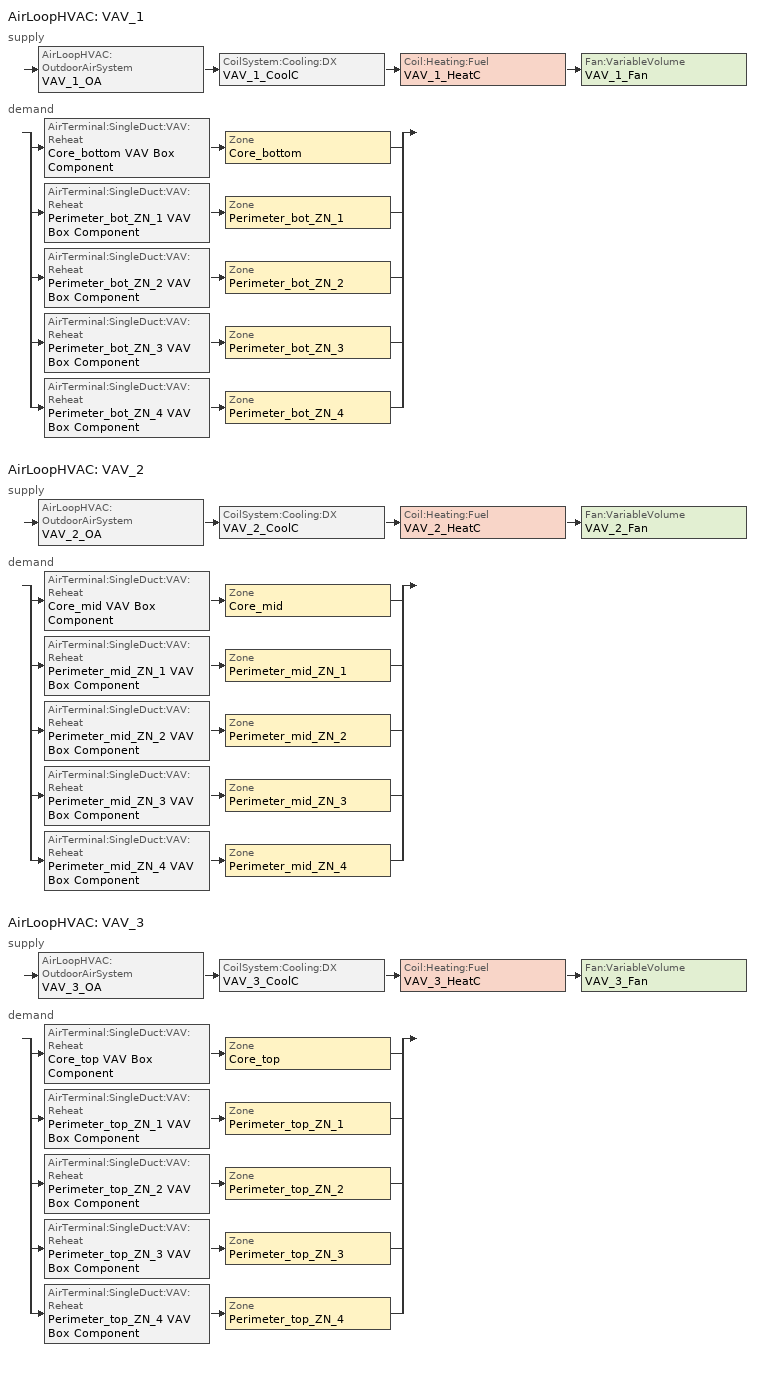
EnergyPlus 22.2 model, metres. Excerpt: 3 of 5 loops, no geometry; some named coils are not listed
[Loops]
AirLoopHVAC 'VAV_1'
 supply: AirLoopHVAC:OutdoorAirSystem 'VAV_1_OA' > CoilSystem:Cooling:DX 'VAV_1_CoolC' > Coil:Heating:Fuel 'VAV_1_HeatC' > Fan:VariableVolume 'VAV_1_Fan'
 demand: split
  | AirTerminal:SingleDuct:VAV:Reheat 'Core_bottom VAV Box Component' > Zone 'Core_bottom'
  | AirTerminal:SingleDuct:VAV:Reheat 'Perimeter_bot_ZN_1 VAV Box Component' > Zone 'Perimeter_bot_ZN_1'
  | AirTerminal:SingleDuct:VAV:Reheat 'Perimeter_bot_ZN_2 VAV Box Component' > Zone 'Perimeter_bot_ZN_2'
  | AirTerminal:SingleDuct:VAV:Reheat 'Perimeter_bot_ZN_3 VAV Box Component' > Zone 'Perimeter_bot_ZN_3'
  | AirTerminal:SingleDuct:VAV:Reheat 'Perimeter_bot_ZN_4 VAV Box Component' > Zone 'Perimeter_bot_ZN_4'
AirLoopHVAC 'VAV_2'
 supply: AirLoopHVAC:OutdoorAirSystem 'VAV_2_OA' > CoilSystem:Cooling:DX 'VAV_2_CoolC' > Coil:Heating:Fuel 'VAV_2_HeatC' > Fan:VariableVolume 'VAV_2_Fan'
 demand: split
  | AirTerminal:SingleDuct:VAV:Reheat 'Core_mid VAV Box Component' > Zone 'Core_mid'
  | AirTerminal:SingleDuct:VAV:Reheat 'Perimeter_mid_ZN_1 VAV Box Component' > Zone 'Perimeter_mid_ZN_1'
  | AirTerminal:SingleDuct:VAV:Reheat 'Perimeter_mid_ZN_2 VAV Box Component' > Zone 'Perimeter_mid_ZN_2'
  | AirTerminal:SingleDuct:VAV:Reheat 'Perimeter_mid_ZN_3 VAV Box Component' > Zone 'Perimeter_mid_ZN_3'
  | AirTerminal:SingleDuct:VAV:Reheat 'Perimeter_mid_ZN_4 VAV Box Component' > Zone 'Perimeter_mid_ZN_4'
AirLoopHVAC 'VAV_3'
 supply: AirLoopHVAC:OutdoorAirSystem 'VAV_3_OA' > CoilSystem:Cooling:DX 'VAV_3_CoolC' > Coil:Heating:Fuel 'VAV_3_HeatC' > Fan:VariableVolume 'VAV_3_Fan'
 demand: split
  | AirTerminal:SingleDuct:VAV:Reheat 'Core_top VAV Box Component' > Zone 'Core_top'
  | AirTerminal:SingleDuct:VAV:Reheat 'Perimeter_top_ZN_1 VAV Box Component' > Zone 'Perimeter_top_ZN_1'
  | AirTerminal:SingleDuct:VAV:Reheat 'Perimeter_top_ZN_2 VAV Box Component' > Zone 'Perimeter_top_ZN_2'
  | AirTerminal:SingleDuct:VAV:Reheat 'Perimeter_top_ZN_3 VAV Box Component' > Zone 'Perimeter_top_ZN_3'
  | AirTerminal:SingleDuct:VAV:Reheat 'Perimeter_top_ZN_4 VAV Box Component' > Zone 'Perimeter_top_ZN_4'
[AirLoopHVAC] Design supply air flow rate=Autosize
VAV_1; VAV_2; VAV_3
[AirTerminal:SingleDuct:VAV:Reheat] Availability schedule=ALWAYS_ON; Constant minimum air flow fraction=0.3; Convergence tolerance=0.001; Damper heating action=Normal; Maximum air flow rate=Autosize; Maximum flow fraction during reheat=Autosize; Maximum flow per zone floor area during reheat=Autosize; Maximum hot water or steam flow rate=Autosize; Minimum hot water or steam flow rate=0; Zone minimum air flow input method=Constant
Name | Reheat coil
Core_bottom VAV Box Component | Core_bottom VAV Box Reheat Coil
Core_mid VAV Box Component | Core_mid VAV Box Reheat Coil
Core_top VAV Box Component | Core_top VAV Box Reheat Coil
Perimeter_bot_ZN_1 VAV Box Component | Perimeter_bot_ZN_1 VAV Box Reheat Coil
Perimeter_bot_ZN_2 VAV Box Component | Perimeter_bot_ZN_2 VAV Box Reheat Coil
Perimeter_bot_ZN_3 VAV Box Component | Perimeter_bot_ZN_3 VAV Box Reheat Coil
Perimeter_bot_ZN_4 VAV Box Component | Perimeter_bot_ZN_4 VAV Box Reheat Coil
Perimeter_mid_ZN_1 VAV Box Component | Perimeter_mid_ZN_1 VAV Box Reheat Coil
Perimeter_mid_ZN_2 VAV Box Component | Perimeter_mid_ZN_2 VAV Box Reheat Coil
Perimeter_mid_ZN_3 VAV Box Component | Perimeter_mid_ZN_3 VAV Box Reheat Coil
Perimeter_mid_ZN_4 VAV Box Component | Perimeter_mid_ZN_4 VAV Box Reheat Coil
Perimeter_top_ZN_1 VAV Box Component | Perimeter_top_ZN_1 VAV Box Reheat Coil
Perimeter_top_ZN_2 VAV Box Component | Perimeter_top_ZN_2 VAV Box Reheat Coil
Perimeter_top_ZN_3 VAV Box Component | Perimeter_top_ZN_3 VAV Box Reheat Coil
Perimeter_top_ZN_4 VAV Box Component | Perimeter_top_ZN_4 VAV Box Reheat Coil
[Coil:Cooling:DX:SingleSpeed] 2023 rated evaporator fan power per volume flow rate=934.4; Availability schedule=ALWAYS_ON; Energy input ratio function of flow fraction curve=CoolCStandard10Ton_EIRFFF; Energy input ratio function of temperature curve=CoolCStandard10Ton_EIRFT; Gross rated sensible heat ratio=Autosize; Gross rated total cooling capacity=Autosize; Part load fraction correlation curve=CoolCStandard10Ton_PLR; Rated air flow rate=Autosize; Total cooling capacity function of flow fraction curve=CoolCStandard10Ton_CapFF; Total cooling capacity function of temperature curve=CoolCStandard10Ton_CapFT
Name | Gross rated cooling cop
VAV_1_CoolC DXCoil | 3.76819
VAV_2_CoolC DXCoil | 3.86224
VAV_3_CoolC DXCoil | 3.806
[Coil:Heating:Fuel] Availability schedule=ALWAYS_ON; Burner efficiency=0.8; Fuel type=NaturalGas; Nominal capacity=Autosize
VAV_1_HeatC; VAV_2_HeatC; VAV_3_HeatC
[CoilSystem:Cooling:DX] Availability schedule=ALWAYS_ON
Name | Cooling coil
VAV_1_CoolC | VAV_1_CoolC DXCoil
VAV_2_CoolC | VAV_2_CoolC DXCoil
VAV_3_CoolC | VAV_3_CoolC DXCoil
[Controller:OutdoorAir] Economizer control action type=ModulateFlow; Economizer control type=DifferentialDryBulb; Economizer maximum limit dry bulb temperature=28; Economizer maximum limit enthalpy=64000; Economizer minimum limit dry bulb temperature=-100; Lockout type=NoLockout; Maximum outdoor air flow rate=Autosize; Minimum limit type=FixedMinimum; Minimum outdoor air flow rate=Autosize; Minimum outdoor air schedule=MinOA_MotorizedDamper_Sched
VAV_1_OA_Controller; VAV_2_OA_Controller; VAV_3_OA_Controller
[DesignSpecification:OutdoorAir] Outdoor air flow per person=0.01; Outdoor air method=Flow/Person
SZ DSOA Core_bottom; SZ DSOA Core_mid; SZ DSOA Core_top; SZ DSOA Perimeter_bot_ZN_1; SZ DSOA Perimeter_bot_ZN_2; SZ DSOA Perimeter_bot_ZN_3; SZ DSOA Perimeter_bot_ZN_4; SZ DSOA Perimeter_mid_ZN_1; SZ DSOA Perimeter_mid_ZN_2; SZ DSOA Perimeter_mid_ZN_3; SZ DSOA Perimeter_mid_ZN_4; SZ DSOA Perimeter_top_ZN_1; SZ DSOA Perimeter_top_ZN_2; SZ DSOA Perimeter_top_ZN_3; SZ DSOA Perimeter_top_ZN_4
[Fan:VariableVolume] Availability schedule=HVACOperationSchd; End use subcategory=Fan Energy; Fan power coefficient 1=0.0407599; Fan power coefficient 2=0.088045; Fan power coefficient 3=-0.0729261; Fan power coefficient 4=0.94374; Fan power coefficient 5=0; Fan power minimum air flow rate=0; Fan power minimum flow rate input method=FixedFlowRate; Fan total efficiency=0.5915; Maximum flow rate=Autosize; Motor efficiency=0.91; Motor in airstream fraction=1; Pressure rise=1109.648
VAV_1_Fan; VAV_2_Fan; VAV_3_Fan
[SetpointManager:MixedAir] Control variable=Temperature
Name | Setpoint node or nodelist
VAV_1_CoolC SAT Manager | VAV_1_CoolC-VAV_1_HeatCNode
VAV_1_HeatC MixedAir Manager | VAV_1_HeatC-VAV_1_FanNode
VAV_1_OAMixed Air Temp Manager | VAV_1_OA-VAV_1_CoolCNode
VAV_2_CoolC SAT Manager | VAV_2_CoolC-VAV_2_HeatCNode
VAV_2_HeatC MixedAir Manager | VAV_2_HeatC-VAV_2_FanNode
VAV_2_OAMixed Air Temp Manager | VAV_2_OA-VAV_2_CoolCNode
VAV_3_CoolC SAT Manager | VAV_3_CoolC-VAV_3_HeatCNode
VAV_3_HeatC MixedAir Manager | VAV_3_HeatC-VAV_3_FanNode
VAV_3_OAMixed Air Temp Manager | VAV_3_OA-VAV_3_CoolCNode
[SetpointManager:Scheduled] Control variable=Temperature; Schedule=Seasonal-Reset-Supply-Air-Temp-Sch
Name | Setpoint node or nodelist
VAV_1 SAT setpoint | VAV_1 Supply Equipment Outlet Node
VAV_2 SAT setpoint | VAV_2 Supply Equipment Outlet Node
VAV_3 SAT setpoint | VAV_3 Supply Equipment Outlet Node
[Sizing:System] 100 outdoor air in cooling=No; 100 outdoor air in heating=No; Central cooling capacity control method=VAV; Central cooling design supply air humidity ratio=0.0085; Central cooling design supply air temperature=12.8; Central heating design supply air humidity ratio=0.008; Central heating design supply air temperature=16.7; Central heating maximum system air flow ratio=0.3; Cooling design capacity=Autosize; Cooling design capacity method=CoolingDesignCapacity; Cooling supply air flow rate=0; Cooling supply air flow rate method=DesignDay; Design outdoor air flow rate=Autosize; Heating design capacity=Autosize; Heating design capacity method=HeatingDesignCapacity; Heating supply air flow rate=0; Heating supply air flow rate method=DesignDay; Precool design humidity ratio=0.008; Precool design temperature=12.8; Preheat design humidity ratio=0.008; Preheat design temperature=7; Type of load to size on=Sensible; Type of zone sum to use=NonCoincident; Zone maximum outdoor air fraction=1
VAV_1; VAV_2; VAV_3
[Sizing:Zone] Account for dedicated outdoor air system=No; Cooling design air flow method=DesignDay; Dedicated outdoor air high setpoint temperature for design=Autosize; Dedicated outdoor air low setpoint temperature for design=Autosize; Dedicated outdoor air system control strategy=NeutralSupplyAir; Heating design air flow method=DesignDay; Zone cooling design supply air humidity ratio=0.0085; Zone cooling design supply air temperature=12.8; Zone cooling design supply air temperature input method=SupplyAirTemperature; Zone heating design supply air humidity ratio=0.008; Zone heating design supply air temperature=50; Zone heating design supply air temperature input method=SupplyAirTemperature
Name | Design specification outdoor air object
Core_bottom | SZ DSOA Core_bottom
Core_mid | SZ DSOA Core_mid
Core_top | SZ DSOA Core_top
Perimeter_bot_ZN_1 | SZ DSOA Perimeter_bot_ZN_1
Perimeter_bot_ZN_2 | SZ DSOA Perimeter_bot_ZN_2
Perimeter_bot_ZN_3 | SZ DSOA Perimeter_bot_ZN_3
Perimeter_bot_ZN_4 | SZ DSOA Perimeter_bot_ZN_4
Perimeter_mid_ZN_1 | SZ DSOA Perimeter_mid_ZN_1
Perimeter_mid_ZN_2 | SZ DSOA Perimeter_mid_ZN_2
Perimeter_mid_ZN_3 | SZ DSOA Perimeter_mid_ZN_3
Perimeter_mid_ZN_4 | SZ DSOA Perimeter_mid_ZN_4
Perimeter_top_ZN_1 | SZ DSOA Perimeter_top_ZN_1
Perimeter_top_ZN_2 | SZ DSOA Perimeter_top_ZN_2
Perimeter_top_ZN_3 | SZ DSOA Perimeter_top_ZN_3
Perimeter_top_ZN_4 | SZ DSOA Perimeter_top_ZN_4
[ThermostatSetpoint:DualSetpoint] Cooling setpoint temperature schedule=CLGSETP_SCH; Heating setpoint temperature schedule=HTGSETP_SCH
Core_bottom DualSPSched; Core_mid DualSPSched; Core_top DualSPSched; Perimeter_bot_ZN_1 DualSPSched; Perimeter_bot_ZN_2 DualSPSched; Perimeter_bot_ZN_3 DualSPSched; Perimeter_bot_ZN_4 DualSPSched; Perimeter_mid_ZN_1 DualSPSched; Perimeter_mid_ZN_2 DualSPSched; Perimeter_mid_ZN_3 DualSPSched; Perimeter_mid_ZN_4 DualSPSched; Perimeter_top_ZN_1 DualSPSched; Perimeter_top_ZN_2 DualSPSched; Perimeter_top_ZN_3 DualSPSched; Perimeter_top_ZN_4 DualSPSched
[ZoneControl:Thermostat] Control type schedule=Dual Zone Control Type Sched
Name | Zone or zonelist | Control 1
Core_bottom Thermostat | Core_bottom | Core_bottom DualSPSched
Core_mid Thermostat | Core_mid | Core_mid DualSPSched
Core_top Thermostat | Core_top | Core_top DualSPSched
Perimeter_bot_ZN_1 Thermostat | Perimeter_bot_ZN_1 | Perimeter_bot_ZN_1 DualSPSched
Perimeter_bot_ZN_2 Thermostat | Perimeter_bot_ZN_2 | Perimeter_bot_ZN_2 DualSPSched
Perimeter_bot_ZN_3 Thermostat | Perimeter_bot_ZN_3 | Perimeter_bot_ZN_3 DualSPSched
Perimeter_bot_ZN_4 Thermostat | Perimeter_bot_ZN_4 | Perimeter_bot_ZN_4 DualSPSched
Perimeter_mid_ZN_1 Thermostat | Perimeter_mid_ZN_1 | Perimeter_mid_ZN_1 DualSPSched
Perimeter_mid_ZN_2 Thermostat | Perimeter_mid_ZN_2 | Perimeter_mid_ZN_2 DualSPSched
Perimeter_mid_ZN_3 Thermostat | Perimeter_mid_ZN_3 | Perimeter_mid_ZN_3 DualSPSched
Perimeter_mid_ZN_4 Thermostat | Perimeter_mid_ZN_4 | Perimeter_mid_ZN_4 DualSPSched
Perimeter_top_ZN_1 Thermostat | Perimeter_top_ZN_1 | Perimeter_top_ZN_1 DualSPSched
Perimeter_top_ZN_2 Thermostat | Perimeter_top_ZN_2 | Perimeter_top_ZN_2 DualSPSched
Perimeter_top_ZN_3 Thermostat | Perimeter_top_ZN_3 | Perimeter_top_ZN_3 DualSPSched
Perimeter_top_ZN_4 Thermostat | Perimeter_top_ZN_4 | Perimeter_top_ZN_4 DualSPSched
[Zone equipment]
Core_bottom: Core_bottom VAV Box Component
Core_mid: Core_mid VAV Box Component
Core_top: Core_top VAV Box Component
Perimeter_bot_ZN_1: Perimeter_bot_ZN_1 VAV Box Component
Perimeter_bot_ZN_2: Perimeter_bot_ZN_2 VAV Box Component
Perimeter_bot_ZN_3: Perimeter_bot_ZN_3 VAV Box Component
Perimeter_bot_ZN_4: Perimeter_bot_ZN_4 VAV Box Component
Perimeter_mid_ZN_1: Perimeter_mid_ZN_1 VAV Box Component
Perimeter_mid_ZN_2: Perimeter_mid_ZN_2 VAV Box Component
Perimeter_mid_ZN_3: Perimeter_mid_ZN_3 VAV Box Component
Perimeter_mid_ZN_4: Perimeter_mid_ZN_4 VAV Box Component
Perimeter_top_ZN_1: Perimeter_top_ZN_1 VAV Box Component
Perimeter_top_ZN_2: Perimeter_top_ZN_2 VAV Box Component
Perimeter_top_ZN_3: Perimeter_top_ZN_3 VAV Box Component
Perimeter_top_ZN_4: Perimeter_top_ZN_4 VAV Box Component
[Curve:Biquadratic] Maximum value of x=22; Maximum value of y=46; Minimum value of x=17; Minimum value of y=13
Name | Coefficient1 constant | Coefficient2 x | Coefficient3 x 2 | Coefficient4 y | Coefficient5 y 2 | Coefficient6 x y
CoolCStandard10Ton_CapFT | 0.42415 | 0.04426 | -0.00042 | 0.00333 | -8e-05 | -0.00021
CoolCStandard10Ton_EIRFT | 1.23649 | -0.02431 | 0.00057 | -0.01434 | 0.00063 | -0.00038
[Curve:Quadratic]
Name | Maximum value of x | Minimum value of x | Coefficient1 constant | Coefficient2 x | Coefficient3 x 2
CoolCStandard10Ton_CapFF | 1.13877 | 0.75918 | 0.77136 | 0.34053 | -0.11088
CoolCStandard10Ton_EIRFFF | 1.13877 | 0.75918 | 1.2055 | -0.32953 | 0.12308
CoolCStandard10Ton_PLR | 1 | 0 | 0.771 | 0.229 | 0
[Schedule:Compact]
ALWAYS_ON: Through: 12/31, For: AllDays, Until: 24:00, 1
CLGSETP_SCH: Through: 12/31, For: Weekdays SummerDesignDay, Until: 06:00, 26.7, Until: 22:00, 24, Until: 24:00, 26.7, For: Saturday, Until: 06:00, 26.7, Until: 18:00, 24, Until: 24:00, 26.7, For WinterDesignDay, Until: 24:00, 26.7, For: AllOtherDays, Until: 24:00, 26.7
Dual Zone Control Type Sched: Through: 12/31, For: AllDays, Until: 24:00, 4
HTGSETP_SCH: Through: 12/31, For: Weekdays, Until: 05:00, 15.6, Until: 19:00, 21, Until: 24:00, 15.6, For SummerDesignDay, Until: 24:00, 15.6, For: Saturday, Until: 06:00, 15.6, Until: 17:00, 21, Until: 24:00, 15.6, For: WinterDesignDay, Until: 24:00, 21, For: Sunday Holidays AllOtherDays, Until: 24:00, 15.6
HVACOperationSchd; MinOA_MotorizedDamper_Sched: Through: 12/31, For: Weekdays SummerDesignDay, Until: 06:00, 0, Until: 22:00, 1, Until: 24:00, 0, For: Saturday WinterDesignDay, Until: 06:00, 0, Until: 18:00, 1, Until: 24:00, 0, For: Sunday Holidays AllOtherDays, Until: 24:00, 0
Seasonal-Reset-Supply-Air-Temp-Sch: Through: 12/31, For: AllDays, Until: 24:00, 12.8
